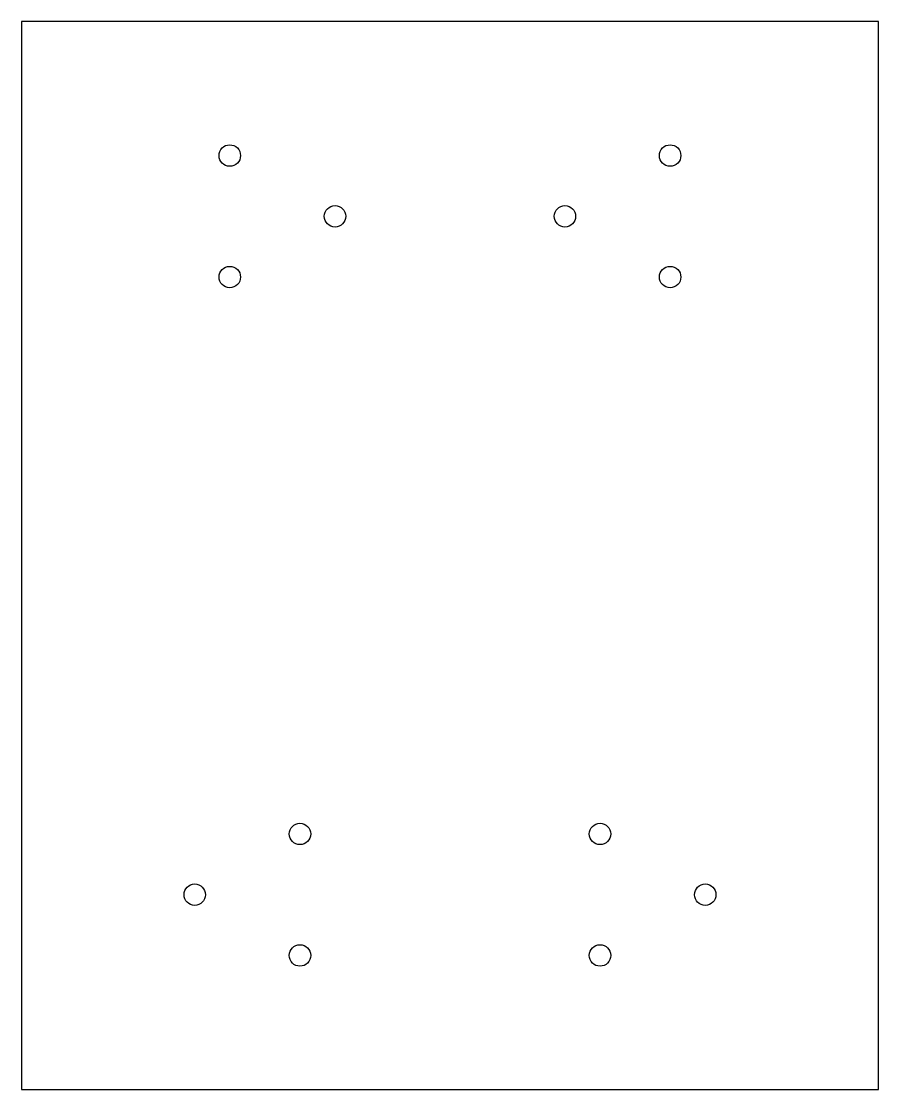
# Model space of a CAD drawing. Header units: millimetres. Extents: x 88 to 528, y 14926 to 15474.
import ezdxf

# ---------------------------------------------------------------- set-up
doc = ezdxf.new("R2010")
doc.units = ezdxf.units.MM
doc.header["$MEASUREMENT"] = 0
doc.layers.add('Layer 01', color=18, linetype='Continuous', true_color=0x000000)

msp = doc.modelspace()

# ---------------------------------------------------------------- linework, layer by layer
at = {"layer": 'Layer 01', "color": 18, "true_color": 0x000000}
msp.add_lwpolyline([(88.35, 14926.49), (528.35, 14926.49), (528.35, 15474.49), (88.35, 15474.49)], close=True, dxfattribs=at)
for centre in [(195.35, 15405.67), (421.35, 15405.67), (249.35, 15374.49), (367.35, 15374.49), (195.35, 15343.32), (421.35, 15343.32), (231.35, 15057.67), (385.35, 15057.67), (177.35, 15026.49), (439.35, 15026.49), (231.35, 14995.32), (385.35, 14995.32)]:
    msp.add_circle(centre, 5.5, dxfattribs=at)

doc.saveas('drawing.dxf')
